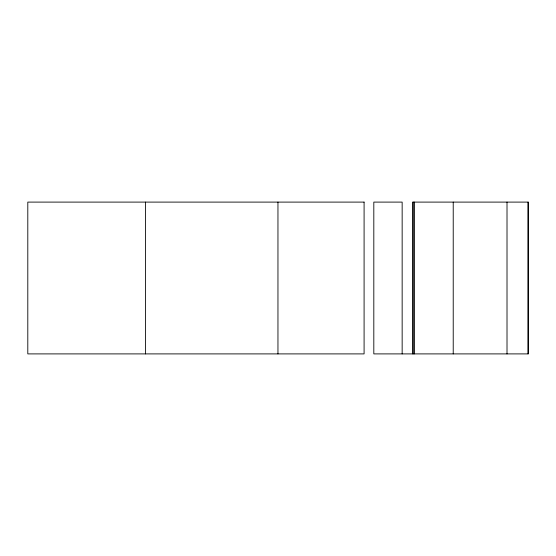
<?xml version="1.0" encoding="UTF-8"?>
<svg xmlns="http://www.w3.org/2000/svg" width="556" height="556" viewBox="0 0 556 556"><rect width="100%" height="100%" fill="white"/><g stroke="black" fill="none" stroke-linecap="round" stroke-linejoin="round"><path stroke-width="0.83" d="M528.11 202.099L528.11 353.901M507.009 202.099L507.009 353.901M453.223 202.099L453.223 353.901M414.442 202.099L414.442 353.901M413.337 202.099L413.337 353.901M412.524 353.901L412.524 202.099L528.2 202.099L528.2 353.901L373.813 353.901L373.813 202.099L402.155 202.099L402.155 353.901M277.958 202.099L277.958 353.901M145.54 202.099L145.54 353.901M364.09 202.099L27.8 202.099L27.8 353.901L364.09 353.901L364.09 202.099"/></g></svg>
